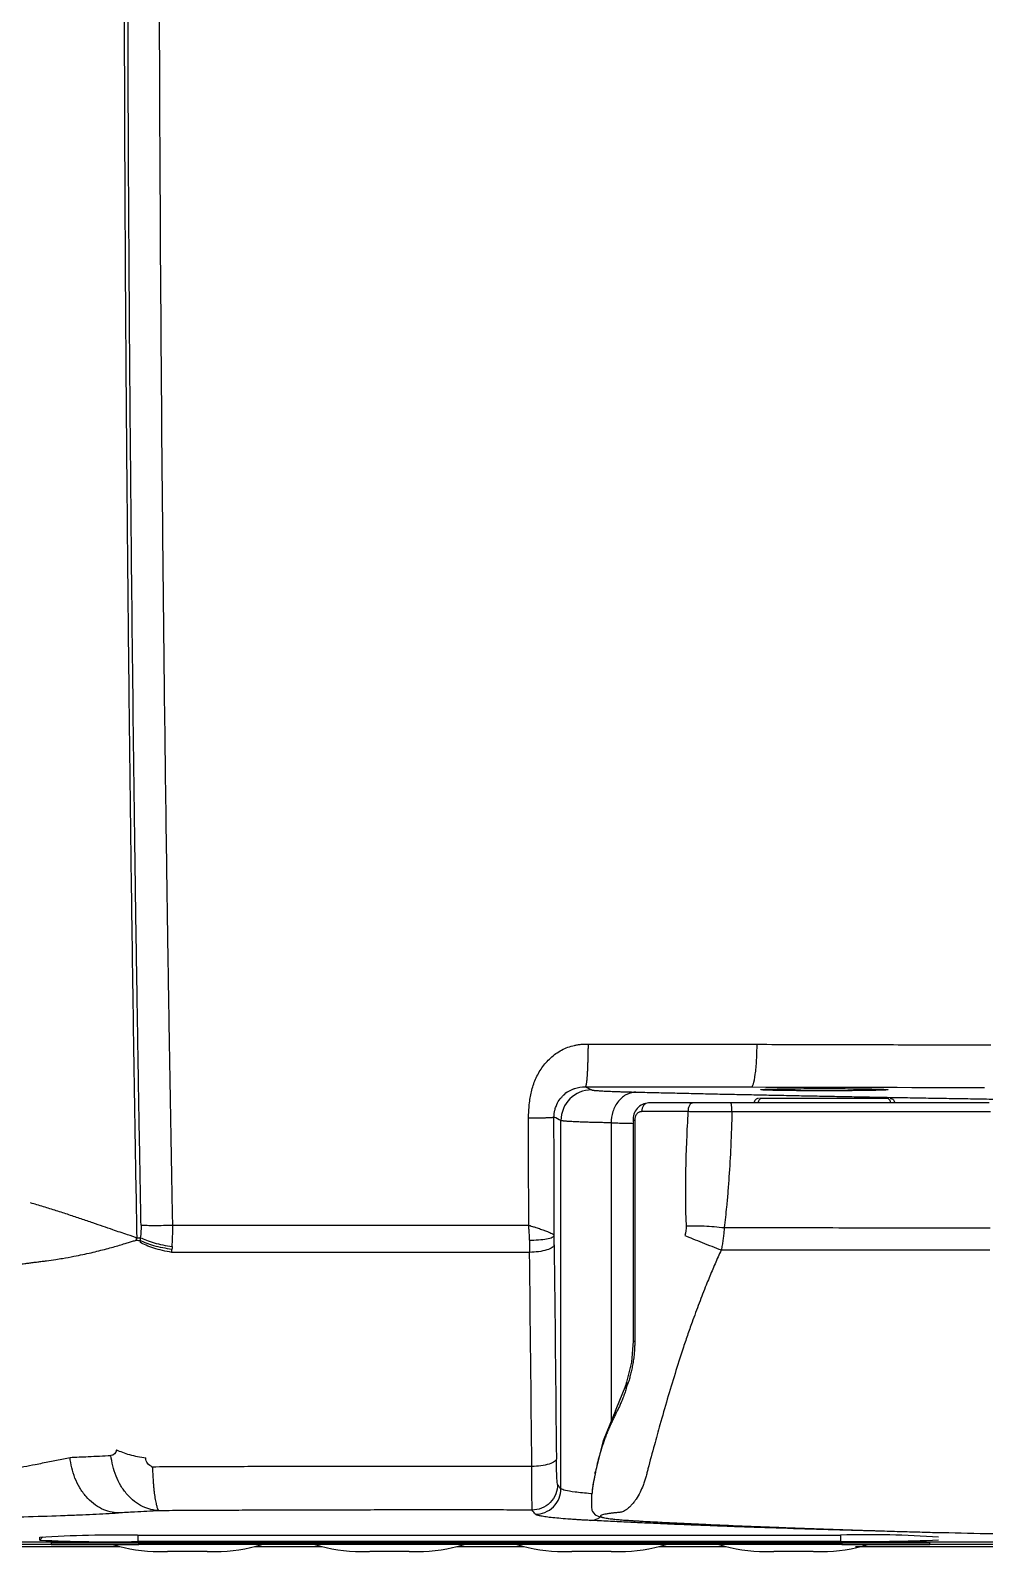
# Model space of a CAD drawing. Extents: x -4361 to 1554, y -156 to 2372.
# Drawn here: x -856.5 to -747.9, y 1390.8 to 1563.9 of the extents above; entities that cross this region are included whole.
import ezdxf

# ---------------------------------------------------------------- set-up
doc = ezdxf.new("R2010")
doc.units = 0
doc.header["$LTSCALE"] = 20
doc.header["$MEASUREMENT"] = 0
doc.layers.get('0').update_dxf_attribs({"linetype": 'CONTINUOUS'})

msp = doc.modelspace()

# ---------------------------------------------------------------- linework, layer by layer
for p, q in [((-793.38, 1443.66), (-792.67, 1443.3)), ((-781.71, 1440.82), (-786.98, 1440.82)), ((-747.27, 1440.79), (-776.7, 1440.79)), ((-796.17, 1397.91), (-796.17, 1439.8)), ((-790.45, 1439.55), (-790.45, 1405.58)), ((-787.95, 1439.82), (-787.95, 1414.68)), ((-787.76, 1439.82), (-787.76, 1414.68)), ((-788.82, 1409.61), (-789.91, 1406.92)), ((-788.69, 1410.05), (-788.82, 1409.61)), ((-792.68, 1397.3), (-792.68, 1395.83)), ((-917.03, 1391.85), (-705.47, 1391.85)), ((-855.48, 1392.07), (-855.14, 1392.42)), ((-855.48, 1392.07), (-855.48, 1392.38)), ((-844.33, 1392.62), (-764.33, 1392.62)), ((-844.33, 1392.62), (-844.33, 1391.91)), ((-764.33, 1391.91), (-844.33, 1391.91)), ((-764.33, 1392.62), (-764.33, 1391.91)), ((-917.03, 1391.59), (-854.18, 1391.59)), ((-917.03, 1391.32), (-846.35, 1391.32)), ((-854.18, 1391.76), (-854.18, 1391.56)), ((-854.18, 1391.76), (-844.18, 1391.76)), ((-854.18, 1391.56), (-844.18, 1391.56)), ((-844.18, 1391.56), (-844.18, 1391.76)), ((-844.18, 1391.76), (-764.18, 1391.76)), ((-764.18, 1391.56), (-844.18, 1391.56)), ((-831.02, 1391.32), (-823.35, 1391.32)), ((-808.02, 1391.32), (-800.35, 1391.32)), ((-785.02, 1391.32), (-777.35, 1391.32)), ((-764.18, 1391.76), (-764.18, 1391.56)), ((-764.18, 1391.76), (-754.18, 1391.76)), ((-764.18, 1391.56), (-754.18, 1391.56)), ((-754.18, 1391.56), (-754.18, 1391.76)), ((-754.18, 1391.59), (-705.47, 1391.59))]:
    msp.add_line(p, q)
at = {"flags": 128}
for points in [[(-787.95, 1414.71), (-788.14, 1412.3), (-788.69, 1410.05)], [(-789.92, 1406.9), (-791.36, 1403.37), (-792.27, 1399.76)], [(-792.3, 1399.44), (-792.53, 1398.37), (-792.61, 1397.61)], [(-792.68, 1395.86), (-792.63, 1395.48), (-792.56, 1395.32), (-792.47, 1395.17), (-792.25, 1394.95), (-791.93, 1394.77), (-791.43, 1394.63), (-790.56, 1394.49), (-789.06, 1394.35), (-786.87, 1394.21)]]:
    msp.add_lwpolyline(points, dxfattribs=at)
for centre, radius, start, end in [((-792.66, 1439.8), 3.5, 90.0538, 179.9723), ((-786.06, 1439.93), 1.89, 93.235, 183.9006), ((-846.61, 1239.04), 153.59, 89.1503, 93.3115), ((-847.64, 1548.14), 156.27, 267.1243, 271.2138), ((-761.17, 1280.06), 112.61, 85.9306, 91.6075), ((-761.89, 1608.2), 216.3, 269.3539, 272.308), ((-841.88, 1408.76), 18, 252.8538, 270), ((-838.68, 1178.96), 211.81, 89.394, 90.606), ((-835.49, 1408.76), 18, 270, 287.1462), ((-818.88, 1408.76), 18, 252.8538, 270), ((-815.68, 1178.96), 211.81, 89.394, 90.606), ((-812.49, 1408.76), 18, 270, 287.1462), ((-795.88, 1408.76), 18, 252.8538, 270), ((-792.68, 1178.96), 211.81, 89.394, 90.606), ((-789.49, 1408.76), 18, 270, 287.1462), ((-772.88, 1408.76), 18, 252.8538, 270), ((-769.68, 1178.96), 211.81, 89.394, 90.606), ((-766.49, 1408.76), 18, 270, 287.1462)]:
    msp.add_arc(centre, radius, start, end)
for points, knots in [([(-844.44, 1756.2), (-844.47, 1754.13), (-844.55, 1749.98), (-844.65, 1743.76), (-844.75, 1737.54), (-844.85, 1731.32), (-844.94, 1725.1), (-845.03, 1718.88), (-845.11, 1712.66), (-845.19, 1706.43), (-845.27, 1700.21), (-845.34, 1693.99), (-845.4, 1687.77), (-845.47, 1681.55), (-845.53, 1675.33), (-845.58, 1669.1), (-845.63, 1662.88), (-845.68, 1656.66), (-845.72, 1650.44), (-845.76, 1644.21), (-845.79, 1637.99), (-845.82, 1631.77), (-845.84, 1625.54), (-845.86, 1619.32), (-845.88, 1613.1), (-845.89, 1606.87), (-845.9, 1600.65), (-845.91, 1594.43), (-845.91, 1588.21), (-845.9, 1581.98), (-845.89, 1575.76), (-845.88, 1569.54), (-845.86, 1563.31), (-845.84, 1557.09), (-845.82, 1550.87), (-845.79, 1544.65), (-845.76, 1538.42), (-845.72, 1532.2), (-845.68, 1525.98), (-845.63, 1519.76), (-845.58, 1513.53), (-845.52, 1507.31), (-845.47, 1501.09), (-845.4, 1494.87), (-845.34, 1488.65), (-845.27, 1482.42), (-845.19, 1476.2), (-845.11, 1469.98), (-845.03, 1463.76), (-844.94, 1457.54), (-844.85, 1451.32), (-844.75, 1445.1), (-844.65, 1438.88), (-844.55, 1432.66), (-844.47, 1428.51), (-844.44, 1426.44)], [0, 0, 0, 0, 0.01887, 0.03774, 0.05661, 0.07548, 0.094349, 0.113219, 0.132088, 0.150957, 0.169825, 0.188694, 0.207562, 0.22643, 0.245299, 0.264167, 0.283034, 0.301902, 0.32077, 0.339637, 0.358505, 0.377372, 0.39624, 0.415107, 0.433974, 0.452841, 0.471708, 0.490575, 0.509442, 0.528309, 0.547176, 0.566043, 0.58491, 0.603777, 0.622644, 0.641511, 0.660378, 0.679245, 0.698112, 0.71698, 0.735847, 0.754714, 0.773582, 0.792449, 0.811317, 0.830185, 0.849052, 0.86792, 0.886788, 0.905657, 0.924525, 0.943394, 0.962262, 0.981131, 1, 1, 1, 1]), ([(-843.95, 1427.9), (-843.99, 1430.25), (-844.07, 1434.93), (-844.2, 1441.93), (-844.31, 1448.9), (-844.42, 1455.84), (-844.53, 1462.74), (-844.7, 1474.97), (-844.92, 1492.61), (-845.2, 1520.69), (-845.42, 1553.69), (-845.49, 1587.42), (-845.44, 1617.02), (-845.33, 1642.16), (-845.15, 1666.83), (-844.95, 1687.12), (-844.75, 1703.54), (-844.58, 1716.25), (-844.39, 1729.02), (-844.18, 1741.86), (-844.02, 1750.44), (-843.95, 1754.74)], [0, 0, 0, 0, 0.021541, 0.042978, 0.064311, 0.085539, 0.106664, 0.127685, 0.197808, 0.268559, 0.385468, 0.500638, 0.578129, 0.65708, 0.731364, 0.804564, 0.84325, 0.882137, 0.921224, 0.960512, 1, 1, 1, 1]), ([(-840.34, 1427.9), (-840.38, 1430.22), (-840.47, 1434.85), (-840.59, 1441.8), (-840.71, 1448.76), (-840.82, 1455.71), (-840.93, 1462.67), (-841.08, 1473.27), (-841.31, 1490.93), (-841.55, 1514.19), (-841.74, 1540.28), (-841.85, 1565.57), (-841.89, 1591.53), (-841.85, 1620.97), (-841.68, 1654.08), (-841.44, 1679.87), (-841.26, 1695.23), (-841.19, 1700.78), (-841.09, 1708.12), (-840.97, 1717.24), (-840.8, 1728.15), (-840.59, 1740.85), (-840.43, 1749.91), (-840.34, 1754.74)], [0, 0, 0, 0, 0.021281, 0.042562, 0.063843, 0.085123, 0.106404, 0.127685, 0.182461, 0.268559, 0.341186, 0.421824, 0.500646, 0.579427, 0.691995, 0.804564, 0.816068, 0.833044, 0.855492, 0.883411, 0.916803, 0.955666, 1, 1, 1, 1]), ([(-799.85, 1440.11), (-799.85, 1440.17), (-799.84, 1440.29), (-799.84, 1440.55), (-799.81, 1440.99), (-799.77, 1441.62), (-799.67, 1442.37), (-799.48, 1443.34), (-799.09, 1444.53), (-798.36, 1445.84), (-797.36, 1446.99), (-796.32, 1447.74), (-795.38, 1448.16), (-794.77, 1448.35), (-794.26, 1448.44), (-793.87, 1448.49), (-793.47, 1448.51), (-793.21, 1448.52), (-793.08, 1448.52)], [0, 0, 0, 0, 0.01482, 0.031116, 0.062235, 0.124343, 0.188094, 0.247808, 0.370591, 0.493636, 0.617718, 0.743408, 0.807069, 0.871157, 0.90198, 0.93556, 0.967393, 1, 1, 1, 1]), ([(-793.08, 1448.52), (-793.08, 1448.44), (-793.08, 1448.29), (-793.08, 1448.06), (-793.09, 1447.83), (-793.09, 1447.59), (-793.09, 1447.36), (-793.1, 1447.13), (-793.1, 1446.89), (-793.11, 1446.66), (-793.12, 1446.44), (-793.12, 1446.21), (-793.13, 1445.99), (-793.14, 1445.78), (-793.15, 1445.57), (-793.16, 1445.37), (-793.17, 1445.18), (-793.18, 1445), (-793.19, 1444.83), (-793.21, 1444.67), (-793.22, 1444.52), (-793.23, 1444.38), (-793.25, 1444.26), (-793.26, 1444.14), (-793.27, 1444.04), (-793.29, 1443.95), (-793.3, 1443.88), (-793.32, 1443.81), (-793.33, 1443.76), (-793.34, 1443.72), (-793.36, 1443.69), (-793.37, 1443.67), (-793.38, 1443.66), (-793.38, 1443.66)], [0, 0, 0, 0, 0.0297529, 0.0600009, 0.0907238, 0.1218982, 0.1534985, 0.1854959, 0.2178593, 0.2505551, 0.2835473, 0.3167977, 0.3502663, 0.3839114, 0.4176898, 0.4515574, 0.4854694, 0.5193806, 0.5532458, 0.5870201, 0.6206596, 0.654121, 0.6873628, 0.7203449, 0.7530294, 0.7853802, 0.8173638, 0.8489491, 0.8801077, 0.9108138, 0.9410443, 0.9707789, 1, 1, 1, 1]), ([(-793.08, 1448.52), (-792.97, 1448.52), (-792.74, 1448.52), (-792.44, 1448.52), (-792.19, 1448.51), (-791.94, 1448.52), (-791.49, 1448.52), (-790.83, 1448.51), (-789.71, 1448.51), (-788.09, 1448.51), (-785.73, 1448.51), (-782.92, 1448.5), (-779.89, 1448.5), (-776.86, 1448.49), (-774.85, 1448.49), (-773.84, 1448.49)], [0, 0, 0, 0, 0.017675, 0.035361, 0.046065, 0.05779, 0.073766, 0.116659, 0.159551, 0.247518, 0.369643, 0.527518, 0.685202, 0.842696, 1, 1, 1, 1]), ([(-774.49, 1443.63), (-774.41, 1443.64), (-774.33, 1443.75), (-774.18, 1444.23), (-774.1, 1444.6), (-773.98, 1445.54), (-773.93, 1446.11), (-773.86, 1447.3), (-773.85, 1447.91), (-773.84, 1448.49)], [0, 0, 0, 0, 0.25, 0.25, 0.5, 0.5, 0.75, 0.75, 1, 1, 1, 1]), ([(-773.84, 1448.49), (-772.36, 1448.48), (-769.41, 1448.48), (-764.97, 1448.47), (-760.54, 1448.45), (-756.1, 1448.44), (-751.67, 1448.43), (-748.72, 1448.43), (-747.24, 1448.42)], [0, 0, 0, 0, 0.166624, 0.333264, 0.499922, 0.666598, 0.83329, 1, 1, 1, 1]), ([(-796.72, 1441.39), (-796.7, 1441.48), (-796.59, 1441.81), (-796.33, 1442.18), (-796.07, 1442.49), (-795.92, 1442.64), (-795.84, 1442.72), (-795.79, 1442.76), (-795.77, 1442.78), (-795.76, 1442.79), (-795.75, 1442.79), (-795.75, 1442.8), (-795.74, 1442.8), (-795.74, 1442.8), (-795.74, 1442.8), (-795.74, 1442.8), (-795.74, 1442.8), (-795.74, 1442.8), (-795.74, 1442.8), (-795.74, 1442.8), (-795.73, 1442.8), (-795.58, 1443.05), (-795.28, 1443.13), (-794.99, 1443.29), (-794.9, 1443.33)], [0, 0, 0, 0, 0.093285, 0.351874, 0.476362, 0.548355, 0.586795, 0.606626, 0.616693, 0.621765, 0.624312, 0.625588, 0.626226, 0.626546, 0.626704, 0.626783, 0.626824, 0.626843, 0.626853, 0.62686, 0.626863, 0.641443, 0.88726, 1, 1, 1, 1]), ([(-794.9, 1443.33), (-794.89, 1443.34), (-794.84, 1443.36), (-794.76, 1443.39), (-794.68, 1443.43), (-794.64, 1443.44), (-794.62, 1443.45), (-794.24, 1443.58), (-793.81, 1443.62), (-793.38, 1443.66)], [0, 0, 0, 0, 0.010139, 0.126214, 0.174239, 0.195757, 0.205895, 0.215619, 1, 1, 1, 1]), ([(-793.38, 1443.66), (-793.28, 1443.66), (-793.05, 1443.66), (-792.59, 1443.66), (-791.69, 1443.66), (-790.24, 1443.66), (-788.37, 1443.65), (-786.05, 1443.65), (-783.41, 1443.65), (-780.43, 1443.64), (-777.46, 1443.64), (-775.48, 1443.63), (-774.49, 1443.63)], [0, 0, 0, 0, 0.0173, 0.035361, 0.073766, 0.159552, 0.264599, 0.369645, 0.527234, 0.684822, 0.842411, 1, 1, 1, 1]), ([(-792.67, 1443.3), (-792.66, 1443.3), (-792.65, 1443.29), (-792.62, 1443.29), (-792.58, 1443.28), (-792.53, 1443.27), (-792.47, 1443.26), (-792.4, 1443.25), (-792.33, 1443.24), (-792.16, 1443.23), (-791.83, 1443.2), (-791.26, 1443.17), (-790.55, 1443.14), (-789.85, 1443.11), (-789.22, 1443.09), (-788.72, 1443.08), (-788.19, 1443.06), (-787.81, 1443.05), (-787.62, 1443.05)], [0, 0, 0, 0, 0.031327, 0.062621, 0.093892, 0.125152, 0.156409, 0.187677, 0.218965, 0.250284, 0.375242, 0.500232, 0.625154, 0.750108, 0.812607, 0.875031, 0.937467, 1, 1, 1, 1]), ([(-787.62, 1443.05), (-787.95, 1443.04), (-788.31, 1442.96), (-789.01, 1442.62), (-789.34, 1442.35), (-789.89, 1441.67), (-790.11, 1441.26), (-790.39, 1440.4), (-790.45, 1439.96), (-790.45, 1439.55)], [0, 0, 0, 0, 0.25, 0.25, 0.5, 0.5, 0.75, 0.75, 1, 1, 1, 1]), ([(-787.62, 1443.05), (-787.28, 1443.04), (-786.6, 1443.02), (-785.56, 1443), (-784.51, 1442.97), (-783.46, 1442.95), (-782.4, 1442.93), (-781.33, 1442.9), (-780.26, 1442.88), (-779.17, 1442.85), (-778.08, 1442.83), (-776.98, 1442.81), (-775.87, 1442.78), (-774.76, 1442.76), (-773.63, 1442.74), (-772.5, 1442.71), (-771.36, 1442.69), (-770.22, 1442.67), (-769.06, 1442.64), (-767.9, 1442.62), (-766.37, 1442.59), (-764.48, 1442.56), (-762.21, 1442.51), (-759.91, 1442.47), (-757.59, 1442.43), (-755.24, 1442.39), (-752.87, 1442.35), (-750.47, 1442.31), (-748.04, 1442.27), (-745.59, 1442.23), (-743.93, 1442.21), (-743.1, 1442.2)], [0, 0, 0, 0, 0.026341, 0.052673, 0.078999, 0.105319, 0.131634, 0.157944, 0.184252, 0.210557, 0.23686, 0.263163, 0.289467, 0.315771, 0.342078, 0.368388, 0.394702, 0.421021, 0.447346, 0.473677, 0.500016, 0.550049, 0.600058, 0.650049, 0.700028, 0.750001, 0.799975, 0.849956, 0.899949, 0.949962, 1, 1, 1, 1]), ([(-773.68, 1442.32), (-773.81, 1442.32), (-773.94, 1442.27), (-774.13, 1442.08), (-774.18, 1441.95), (-774.18, 1441.82)], [0, 0, 0, 0, 0.5, 0.5, 1, 1, 1, 1]), ([(-773.3, 1442.32), (-773.41, 1442.32), (-773.52, 1442.27), (-773.68, 1442.08), (-773.73, 1441.95), (-773.73, 1441.82)], [0, 0, 0, 0, 0.5, 0.5, 1, 1, 1, 1]), ([(-773.43, 1443.32), (-773.43, 1443.32), (-773.43, 1443.32), (-773.42, 1443.33), (-773.39, 1443.33), (-773.36, 1443.34), (-773.29, 1443.35), (-773.16, 1443.35), (-772.93, 1443.37), (-772.63, 1443.38), (-772.13, 1443.39), (-771.35, 1443.41), (-770.37, 1443.42), (-769.52, 1443.43), (-768.67, 1443.44), (-767.55, 1443.44), (-766.18, 1443.45), (-764.81, 1443.44), (-763.7, 1443.44), (-762.85, 1443.43), (-762, 1443.42), (-761.02, 1443.41), (-760.23, 1443.39), (-759.74, 1443.38), (-759.44, 1443.37), (-759.21, 1443.35), (-759.06, 1443.34), (-758.98, 1443.34), (-758.94, 1443.33), (-758.94, 1443.32), (-758.93, 1443.32)], [0, 0, 0, 0, 0.011631, 0.023267, 0.034925, 0.04662, 0.058367, 0.089326, 0.120094, 0.152146, 0.184461, 0.250093, 0.315858, 0.348114, 0.380046, 0.439584, 0.500003, 0.5604, 0.61996, 0.651868, 0.684148, 0.749913, 0.815545, 0.847837, 0.879912, 0.910656, 0.941638, 0.961175, 0.980605, 1, 1, 1, 1]), ([(-758.93, 1443.32), (-758.93, 1443.32), (-758.94, 1443.32), (-758.95, 1443.31), (-758.98, 1443.31), (-759.01, 1443.3), (-759.08, 1443.29), (-759.21, 1443.28), (-759.44, 1443.27), (-759.74, 1443.26), (-760.23, 1443.25), (-761.02, 1443.23), (-762, 1443.22), (-762.85, 1443.21), (-763.7, 1443.2), (-764.81, 1443.19), (-766.18, 1443.19), (-767.55, 1443.19), (-768.67, 1443.2), (-769.52, 1443.21), (-770.37, 1443.22), (-771.35, 1443.23), (-772.13, 1443.25), (-772.63, 1443.26), (-772.93, 1443.27), (-773.16, 1443.28), (-773.3, 1443.3), (-773.38, 1443.3), (-773.43, 1443.31), (-773.43, 1443.32), (-773.43, 1443.32)], [0, 0, 0, 0, 0.0116305, 0.0232669, 0.0349247, 0.0466197, 0.0583674, 0.0893264, 0.120094, 0.1521456, 0.1844612, 0.2500929, 0.3158579, 0.348114, 0.3800456, 0.4395836, 0.5000028, 0.5604, 0.61996, 0.6518684, 0.6841477, 0.7499127, 0.8155445, 0.8478369, 0.8799117, 0.9106562, 0.9416383, 0.9611753, 0.980605, 1, 1, 1, 1]), ([(-759.07, 1442.32), (-759.44, 1442.32), (-759.89, 1442.32), (-760.92, 1442.32), (-761.5, 1442.32), (-762.73, 1442.32), (-763.4, 1442.32), (-764.77, 1442.32), (-765.48, 1442.32), (-766.89, 1442.32), (-767.6, 1442.32), (-768.97, 1442.32), (-769.63, 1442.32), (-770.87, 1442.32), (-771.45, 1442.32), (-772.47, 1442.32), (-772.93, 1442.32), (-773.3, 1442.32)], [0, 0, 0, 0, 0.125, 0.125, 0.25, 0.25, 0.375, 0.375, 0.5, 0.5, 0.625, 0.625, 0.75, 0.75, 0.875, 0.875, 1, 1, 1, 1]), ([(-758.64, 1441.82), (-758.64, 1441.95), (-758.69, 1442.08), (-758.84, 1442.27), (-758.95, 1442.32), (-759.07, 1442.32)], [0, 0, 0, 0, 0.5, 0.5, 1, 1, 1, 1]), ([(-758.68, 1442.32), (-758.55, 1442.32), (-758.42, 1442.27), (-758.24, 1442.08), (-758.18, 1441.95), (-758.18, 1441.82)], [0, 0, 0, 0, 0.5, 0.5, 1, 1, 1, 1]), ([(-796.96, 1440.2), (-796.94, 1440.47), (-796.92, 1440.89), (-796.78, 1441.25), (-796.72, 1441.39)], [0, 0, 0, 0, 0.633927, 1, 1, 1, 1]), ([(-786.98, 1440.82), (-787.01, 1440.82), (-787.06, 1440.82), (-787.13, 1440.8), (-787.2, 1440.78), (-787.3, 1440.74), (-787.41, 1440.68), (-787.53, 1440.56), (-787.63, 1440.41), (-787.69, 1440.25), (-787.74, 1440.1), (-787.76, 1439.96), (-787.76, 1439.87), (-787.76, 1439.82)], [0, 0, 0, 0, 0.0674929, 0.1338741, 0.1994841, 0.2646757, 0.3950362, 0.5190721, 0.6435392, 0.7640109, 0.8441878, 0.9220312, 1, 1, 1, 1]), ([(-786.2, 1441.82), (-786.41, 1441.82), (-786.61, 1441.71), (-786.9, 1441.34), (-786.98, 1441.08), (-786.98, 1440.82)], [0, 0, 0, 0, 0.5, 0.5, 1, 1, 1, 1]), ([(-781.71, 1440.82), (-781.83, 1438.65), (-781.93, 1436.48), (-782.02, 1432.14), (-782.01, 1429.97), (-781.92, 1427.82)], [0, 0, 0, 0, 0.5, 0.5, 1, 1, 1, 1]), ([(-781.13, 1441.82), (-781.2, 1441.82), (-781.27, 1441.8), (-781.41, 1441.7), (-781.48, 1441.63), (-781.6, 1441.43), (-781.64, 1441.31), (-781.7, 1441.07), (-781.71, 1440.94), (-781.71, 1440.82)], [0, 0, 0, 0, 0.25, 0.25, 0.5, 0.5, 0.75, 0.75, 1, 1, 1, 1]), ([(-776.7, 1440.79), (-776.79, 1440.79), (-776.97, 1440.79), (-777.25, 1440.79), (-777.54, 1440.79), (-777.83, 1440.79), (-778.13, 1440.8), (-778.43, 1440.8), (-778.73, 1440.8), (-779.04, 1440.8), (-779.35, 1440.8), (-779.69, 1440.8), (-780.05, 1440.81), (-780.44, 1440.81), (-780.86, 1440.81), (-781.29, 1440.82), (-781.57, 1440.82), (-781.71, 1440.82)], [0, 0, 0, 0, 0.051947, 0.104964, 0.159024, 0.214096, 0.270146, 0.327134, 0.385014, 0.443736, 0.503247, 0.568038, 0.640334, 0.71997, 0.806702, 0.900192, 1, 1, 1, 1]), ([(-776.83, 1441.82), (-777.58, 1441.82), (-778.35, 1441.82), (-779.82, 1441.82), (-780.51, 1441.82), (-781.13, 1441.82)], [0, 0, 0, 0, 0.5, 0.5, 1, 1, 1, 1]), ([(-776.7, 1440.79), (-776.72, 1440.11), (-776.76, 1438.8), (-776.86, 1436.33), (-776.99, 1433.96), (-777.16, 1431.68), (-777.3, 1430.15), (-777.44, 1428.81), (-777.54, 1428.02), (-777.59, 1427.62)], [0, 0, 0, 0, 0.153789, 0.298245, 0.561143, 0.693015, 0.818474, 0.909304, 1, 1, 1, 1]), ([(-776.7, 1440.79), (-776.7, 1440.91), (-776.7, 1441.04), (-776.71, 1441.29), (-776.72, 1441.41), (-776.75, 1441.62), (-776.76, 1441.7), (-776.79, 1441.8), (-776.81, 1441.82), (-776.83, 1441.82)], [0, 0, 0, 0, 0.25, 0.25, 0.5, 0.5, 0.75, 0.75, 1, 1, 1, 1]), ([(-747.41, 1441.82), (-752.54, 1441.82), (-756.98, 1441.82), (-767.25, 1441.82), (-771.68, 1441.82), (-776.83, 1441.82)], [0, 0, 0, 0, 0.5, 0.5, 1, 1, 1, 1]), ([(-799.85, 1440.11), (-799.79, 1440.11), (-799.67, 1440.11), (-799.5, 1440.11), (-799.33, 1440.11), (-799.16, 1440.11), (-799, 1440.11), (-798.83, 1440.12), (-798.68, 1440.12), (-798.52, 1440.12), (-798.38, 1440.12), (-798.23, 1440.13), (-798.1, 1440.13), (-797.97, 1440.13), (-797.86, 1440.14), (-797.75, 1440.14), (-797.64, 1440.14), (-797.55, 1440.15), (-797.46, 1440.15), (-797.39, 1440.15), (-797.32, 1440.16), (-797.25, 1440.16), (-797.2, 1440.17), (-797.15, 1440.17), (-797.11, 1440.17), (-797.07, 1440.18), (-797.04, 1440.18), (-797.02, 1440.18), (-797, 1440.19), (-796.98, 1440.19), (-796.97, 1440.19), (-796.96, 1440.2), (-796.96, 1440.2), (-796.96, 1440.2)], [0, 0, 0, 0, 0.038203, 0.076636, 0.115223, 0.153884, 0.19254, 0.231111, 0.269516, 0.307677, 0.345517, 0.382964, 0.419947, 0.456402, 0.492268, 0.52749, 0.562018, 0.595808, 0.628822, 0.661028, 0.692397, 0.722909, 0.752546, 0.781297, 0.809153, 0.836111, 0.86217, 0.887334, 0.911608, 0.935, 0.957522, 0.979184, 1, 1, 1, 1]), ([(-799.83, 1427.9), (-799.83, 1429.93), (-799.84, 1434), (-799.84, 1438.07), (-799.85, 1440.11)], [0, 0, 0, 0, 0.4999822, 1, 1, 1, 1]), ([(-796.94, 1426.7), (-796.95, 1428.95), (-796.95, 1431.2), (-796.95, 1434.57), (-796.95, 1435.7), (-796.95, 1437.39), (-796.95, 1437.95), (-796.96, 1438.79), (-796.96, 1439.07), (-796.96, 1439.64), (-796.96, 1439.92), (-796.96, 1440.2)], [0, 0, 0, 0, 0.5, 0.5, 0.75, 0.75, 0.875, 0.875, 0.9375, 0.9375, 1, 1, 1, 1]), ([(-790.45, 1439.55), (-790.56, 1439.55), (-790.79, 1439.55), (-791.12, 1439.56), (-791.45, 1439.57), (-791.78, 1439.58), (-792.11, 1439.59), (-792.43, 1439.6), (-792.76, 1439.6), (-793.07, 1439.61), (-793.38, 1439.62), (-793.69, 1439.63), (-793.98, 1439.64), (-794.26, 1439.66), (-794.53, 1439.67), (-794.79, 1439.68), (-795.03, 1439.69), (-795.25, 1439.7), (-795.45, 1439.72), (-795.64, 1439.73), (-795.8, 1439.74), (-795.93, 1439.76), (-796.04, 1439.77), (-796.12, 1439.79), (-796.15, 1439.8), (-796.17, 1439.8)], [0, 0, 0, 0, 0.031766, 0.064597, 0.098491, 0.13345, 0.169474, 0.206564, 0.244718, 0.283937, 0.324221, 0.365569, 0.407983, 0.451461, 0.496004, 0.541612, 0.588285, 0.636022, 0.684825, 0.734692, 0.785624, 0.837621, 0.890682, 0.944809, 1, 1, 1, 1]), ([(-787.76, 1439.82), (-787.81, 1439.82), (-787.9, 1439.82), (-787.95, 1439.82), (-787.94, 1439.82), (-787.94, 1439.82)], [0, 0, 0, 0, 0.449368, 0.898739, 1, 1, 1, 1]), ([(-844.44, 1426.44), (-844.46, 1426.45), (-844.51, 1426.46), (-844.62, 1426.5), (-844.85, 1426.59), (-845.14, 1426.69), (-845.65, 1426.87), (-846.3, 1427.08), (-847.56, 1427.52), (-848.84, 1427.96), (-850.08, 1428.39), (-850.76, 1428.61), (-851.45, 1428.84), (-852.15, 1429.08), (-852.86, 1429.31), (-853.59, 1429.54), (-854.32, 1429.77), (-855.05, 1430), (-855.79, 1430.23), (-856.29, 1430.37), (-856.54, 1430.44)], [0, 0, 0, 0, 0.008236, 0.018963, 0.040026, 0.088123, 0.118288, 0.203213, 0.28253, 0.47451, 0.527232, 0.57992, 0.632574, 0.685191, 0.737758, 0.790273, 0.842766, 0.895239, 0.947665, 1, 1, 1, 1]), ([(-844.44, 1426.44), (-844.4, 1426.44), (-844.33, 1426.45), (-844.23, 1426.46), (-844.13, 1426.47), (-844.06, 1426.48), (-844.03, 1426.48)], [0, 0, 0, 0, 0.250878, 0.501893, 0.751397, 1, 1, 1, 1]), ([(-844.03, 1426.48), (-843.83, 1426.38), (-843.6, 1426.28), (-843.07, 1426.09), (-842.78, 1425.99), (-842.15, 1425.81), (-841.81, 1425.73), (-841.11, 1425.59), (-840.76, 1425.52), (-840.41, 1425.47)], [0, 0, 0, 0, 0.25, 0.25, 0.5, 0.5, 0.75, 0.75, 1, 1, 1, 1]), ([(-843.95, 1427.9), (-843.75, 1427.89), (-843.52, 1427.89), (-842.99, 1427.88), (-842.7, 1427.88), (-842.07, 1427.88), (-841.73, 1427.88), (-841.04, 1427.89), (-840.69, 1427.89), (-840.34, 1427.9)], [0, 0, 0, 0, 0.25, 0.25, 0.5, 0.5, 0.75, 0.75, 1, 1, 1, 1]), ([(-840.41, 1425.47), (-840.4, 1425.57), (-840.39, 1425.77), (-840.37, 1426.07), (-840.36, 1426.38), (-840.35, 1426.68), (-840.34, 1426.98), (-840.34, 1427.29), (-840.33, 1427.59), (-840.34, 1427.8), (-840.34, 1427.9)], [0, 0, 0, 0, 0.126092, 0.251908, 0.377429, 0.502632, 0.627504, 0.752031, 0.8762, 1, 1, 1, 1]), ([(-840.34, 1427.9), (-839.91, 1427.9), (-838.92, 1427.9), (-837.27, 1427.9), (-835.25, 1427.9), (-832.86, 1427.9), (-829.41, 1427.9), (-825.12, 1427.9), (-820.12, 1427.9), (-815.18, 1427.9), (-810.32, 1427.9), (-805.93, 1427.9), (-802.48, 1427.9), (-800.58, 1427.9), (-799.83, 1427.9)], [0, 0, 0, 0, 0.032112, 0.073168, 0.123168, 0.182112, 0.250001, 0.379243, 0.5, 0.620035, 0.744758, 0.859632, 0.944713, 1, 1, 1, 1]), ([(-799.83, 1427.9), (-799.78, 1427.88), (-799.63, 1427.83), (-799.36, 1427.74), (-799.04, 1427.65), (-798.65, 1427.52), (-798.23, 1427.38), (-797.79, 1427.22), (-797.44, 1427.08), (-797.21, 1426.96), (-797.08, 1426.88), (-797.01, 1426.81), (-796.96, 1426.75), (-796.95, 1426.72), (-796.94, 1426.7)], [0, 0, 0, 0, 0.033968, 0.10171, 0.18721, 0.253537, 0.3795, 0.504983, 0.6354, 0.753919, 0.818009, 0.880515, 0.941234, 1, 1, 1, 1]), ([(-799.73, 1426.19), (-799.74, 1426.27), (-799.74, 1426.43), (-799.75, 1426.69), (-799.76, 1427.01), (-799.79, 1427.41), (-799.82, 1427.72), (-799.83, 1427.9)], [0, 0, 0, 0, 0.13603, 0.289535, 0.460517, 0.686773, 1, 1, 1, 1]), ([(-799.73, 1426.19), (-799.41, 1426.2), (-799.05, 1426.21), (-798.38, 1426.26), (-798.06, 1426.3), (-797.52, 1426.4), (-797.31, 1426.46), (-797.02, 1426.58), (-796.95, 1426.64), (-796.94, 1426.7)], [0, 0, 0, 0, 0.25, 0.25, 0.5, 0.5, 0.75, 0.75, 1, 1, 1, 1]), ([(-782.08, 1426.73), (-781.79, 1426.61), (-781.47, 1426.49), (-780.8, 1426.22), (-780.45, 1426.08), (-779.72, 1425.79), (-779.36, 1425.64), (-778.63, 1425.35), (-778.27, 1425.21), (-777.92, 1425.08)], [0, 0, 0, 0, 0.25, 0.25, 0.5, 0.5, 0.75, 0.75, 1, 1, 1, 1]), ([(-781.92, 1427.82), (-781.62, 1427.83), (-781.29, 1427.84), (-780.6, 1427.84), (-780.23, 1427.83), (-779.48, 1427.79), (-779.1, 1427.77), (-778.33, 1427.7), (-777.95, 1427.66), (-777.59, 1427.62)], [0, 0, 0, 0, 0.25, 0.25, 0.5, 0.5, 0.75, 0.75, 1, 1, 1, 1]), ([(-777.59, 1427.62), (-777.59, 1427.52), (-777.6, 1427.33), (-777.63, 1427.05), (-777.65, 1426.76), (-777.69, 1426.48), (-777.72, 1426.19), (-777.77, 1425.91), (-777.81, 1425.63), (-777.87, 1425.35), (-777.9, 1425.17), (-777.92, 1425.08)], [0, 0, 0, 0, 0.109888, 0.22014, 0.330732, 0.441639, 0.552836, 0.664296, 0.775994, 0.887904, 1, 1, 1, 1]), ([(-777.59, 1427.62), (-776.22, 1427.62), (-771.17, 1427.62), (-763.61, 1427.62), (-754.89, 1427.61), (-749.85, 1427.61), (-747.33, 1427.61)], [0, 0, 0, 0, 0.135521, 0.499997, 0.749998, 1, 1, 1, 1]), ([(-857.54, 1423.5), (-857.42, 1423.51), (-857.14, 1423.54), (-856.7, 1423.6), (-856.22, 1423.66), (-855.72, 1423.72), (-855.2, 1423.79), (-854.51, 1423.88), (-853.74, 1423.99), (-852.69, 1424.16), (-851.32, 1424.4), (-849.63, 1424.76), (-848.18, 1425.13), (-847.12, 1425.41), (-846.42, 1425.61), (-845.8, 1425.8), (-845.34, 1425.95), (-845.03, 1426.05), (-844.81, 1426.11), (-844.62, 1426.15), (-844.51, 1426.19), (-844.47, 1426.2)], [0, 0, 0, 0, 0.024256, 0.051814, 0.082674, 0.116857, 0.148443, 0.182617, 0.251619, 0.302906, 0.394598, 0.538266, 0.67709, 0.742485, 0.806168, 0.866118, 0.916832, 0.940715, 0.962562, 0.986676, 1, 1, 1, 1]), ([(-844.47, 1426.2), (-844.47, 1426.24), (-844.46, 1426.3), (-844.44, 1426.38), (-844.44, 1426.42), (-844.44, 1426.44)], [0, 0, 0, 0, 0.495013, 0.747849, 1, 1, 1, 1]), ([(-840.45, 1424.81), (-840.8, 1424.87), (-841.15, 1424.94), (-841.85, 1425.1), (-842.18, 1425.19), (-842.82, 1425.39), (-843.11, 1425.5), (-843.64, 1425.72), (-843.87, 1425.84), (-844.06, 1425.95)], [0, 0, 0, 0, 0.25, 0.25, 0.5, 0.5, 0.75, 0.75, 1, 1, 1, 1]), ([(-840.43, 1425.14), (-840.78, 1425.19), (-841.13, 1425.25), (-841.82, 1425.39), (-842.16, 1425.47), (-842.79, 1425.65), (-843.09, 1425.75), (-843.61, 1425.95), (-843.85, 1426.05), (-844.04, 1426.15)], [0, 0, 0, 0, 0.25, 0.25, 0.5, 0.5, 0.75, 0.75, 1, 1, 1, 1]), ([(-799.73, 1424.81), (-800.28, 1424.81), (-801.53, 1424.81), (-803.61, 1424.81), (-806.11, 1424.81), (-809.03, 1424.81), (-812.36, 1424.81), (-816.1, 1424.81), (-820.85, 1424.81), (-826.08, 1424.81), (-831.27, 1424.81), (-835.34, 1424.81), (-838.27, 1424.81), (-839.85, 1424.81), (-840.45, 1424.81)], [0, 0, 0, 0, 0.04086, 0.09192, 0.15318, 0.224639, 0.306298, 0.398156, 0.500213, 0.6556, 0.783273, 0.883232, 0.955474, 1, 1, 1, 1]), ([(-796.93, 1425.65), (-796.94, 1425.56), (-797.01, 1425.45), (-797.3, 1425.25), (-797.51, 1425.16), (-798.05, 1425), (-798.37, 1424.93), (-799.05, 1424.84), (-799.4, 1424.82), (-799.73, 1424.81)], [0, 0, 0, 0, 0.25, 0.25, 0.5, 0.5, 0.75, 0.75, 1, 1, 1, 1]), ([(-777.92, 1425.08), (-778.04, 1424.81), (-778.28, 1424.29), (-778.63, 1423.5), (-778.97, 1422.7), (-779.3, 1421.9), (-779.8, 1420.68), (-780.45, 1419), (-781.16, 1417.08), (-781.77, 1415.34), (-782.43, 1413.39), (-783.5, 1410.02), (-784.57, 1406.37), (-785.57, 1402.76), (-786.02, 1401.09), (-786.26, 1400.19)], [0, 0, 0, 0, 0.0326561, 0.0654124, 0.0982718, 0.1312374, 0.1643122, 0.247881, 0.336098, 0.3974038, 0.4586866, 0.5704283, 0.8018078, 0.8931439, 1, 1, 1, 1]), ([(-777.92, 1425.08), (-772.82, 1425.08), (-767.73, 1425.08), (-757.54, 1425.08), (-752.45, 1425.08), (-747.36, 1425.08)], [0, 0, 0, 0, 0.5, 0.5, 1, 1, 1, 1]), ([(-787.76, 1414.68), (-787.76, 1414.59), (-787.77, 1414.4), (-787.77, 1414.12), (-787.79, 1413.84), (-787.8, 1413.56), (-787.84, 1413.15), (-787.9, 1412.62), (-788, 1411.99), (-788.13, 1411.37), (-788.26, 1410.81), (-788.41, 1410.27), (-788.52, 1409.93), (-788.57, 1409.76)], [0, 0, 0, 0, 0.054306, 0.108431, 0.162432, 0.216365, 0.270289, 0.398574, 0.529763, 0.652169, 0.774477, 0.88558, 1, 1, 1, 1]), ([(-787.76, 1414.68), (-787.81, 1414.68), (-787.9, 1414.68), (-787.95, 1414.68), (-787.94, 1414.68), (-787.94, 1414.68)], [0, 0, 0, 0, 0.446484, 0.89297, 1, 1, 1, 1]), ([(-788.72, 1409.32), (-788.75, 1409.23), (-788.81, 1409.04), (-788.9, 1408.77), (-789, 1408.5), (-789.11, 1408.23), (-789.21, 1407.97), (-789.35, 1407.65), (-789.51, 1407.27), (-789.71, 1406.86), (-789.84, 1406.6), (-789.91, 1406.47)], [0, 0, 0, 0, 0.08727, 0.174966, 0.263163, 0.351934, 0.441353, 0.531491, 0.686522, 0.84258, 1, 1, 1, 1]), ([(-788.72, 1409.32), (-788.75, 1409.37), (-788.82, 1409.46), (-788.84, 1409.56), (-788.82, 1409.6), (-788.82, 1409.61)], [0, 0, 0, 0, 0.469674, 0.919577, 1, 1, 1, 1]), ([(-788.68, 1410.06), (-788.68, 1410.05), (-788.7, 1410), (-788.68, 1409.9), (-788.61, 1409.81), (-788.57, 1409.76)], [0, 0, 0, 0, 0.119845, 0.547719, 1, 1, 1, 1]), ([(-789.91, 1406.47), (-789.98, 1406.32), (-790.13, 1406.02), (-790.35, 1405.57), (-790.56, 1405.11), (-790.77, 1404.64), (-790.96, 1404.15), (-791.15, 1403.65), (-791.37, 1403.05), (-791.61, 1402.31), (-791.86, 1401.45), (-792.09, 1400.53), (-792.21, 1399.9), (-792.27, 1399.57)], [0, 0, 0, 0, 0.065541, 0.132473, 0.200797, 0.270514, 0.341626, 0.414133, 0.488036, 0.606139, 0.730832, 0.862118, 1, 1, 1, 1]), ([(-789.91, 1406.47), (-789.93, 1406.53), (-789.97, 1406.65), (-789.96, 1406.81), (-789.91, 1406.89), (-789.89, 1406.93)], [0, 0, 0, 0, 0.3838066, 0.7520059, 1, 1, 1, 1]), ([(-846.75, 1402.35), (-846.35, 1402.15), (-845.84, 1401.96), (-844.68, 1401.63), (-844.03, 1401.5), (-843.4, 1401.41)], [0, 0, 0, 0, 0.5, 0.5, 1, 1, 1, 1]), ([(-887.5, 1396.74), (-887.27, 1396.75), (-886.81, 1396.79), (-886.13, 1396.84), (-885.44, 1396.89), (-884.75, 1396.94), (-884.07, 1396.99), (-883.39, 1397.05), (-882.71, 1397.1), (-882.04, 1397.16), (-881.38, 1397.22), (-880.28, 1397.31), (-878.69, 1397.46), (-876.51, 1397.68), (-874.24, 1397.92), (-871.83, 1398.2), (-869.33, 1398.52), (-866.61, 1398.9), (-863.88, 1399.3), (-861.6, 1399.66), (-859.84, 1399.96), (-858.52, 1400.2), (-857.24, 1400.44), (-856.12, 1400.65), (-855.16, 1400.84), (-854.35, 1401), (-853.55, 1401.16), (-852.78, 1401.32), (-852.28, 1401.42), (-852.03, 1401.48)], [0, 0, 0, 0, 0.016457, 0.032961, 0.049486, 0.066011, 0.082513, 0.098972, 0.115368, 0.131685, 0.147904, 0.164011, 0.212322, 0.265788, 0.327685, 0.385725, 0.453628, 0.526548, 0.609054, 0.686598, 0.729142, 0.771336, 0.811967, 0.855041, 0.883759, 0.912638, 0.941654, 0.970783, 1, 1, 1, 1]), ([(-852.03, 1401.48), (-851.34, 1401.51), (-849.79, 1401.57), (-848.23, 1401.65), (-847.37, 1401.69)], [0, 0, 0, 0, 0.443565, 1, 1, 1, 1]), ([(-846.53, 1395.15), (-847.14, 1395.17), (-847.8, 1395.32), (-848.75, 1395.79), (-849.06, 1395.99), (-849.66, 1396.45), (-849.94, 1396.72), (-850.47, 1397.33), (-850.71, 1397.66), (-851.13, 1398.37), (-851.31, 1398.74), (-851.77, 1399.9), (-851.96, 1400.71), (-852.03, 1401.48)], [0, 0, 0, 0, 0.25, 0.25, 0.375, 0.375, 0.5, 0.5, 0.625, 0.625, 0.75, 0.75, 1, 1, 1, 1]), ([(-845.53, 1397.27), (-845.79, 1397.57), (-846.03, 1397.9), (-846.46, 1398.6), (-846.64, 1398.97), (-847.1, 1400.12), (-847.29, 1400.92), (-847.37, 1401.69)], [0, 0, 0, 0, 0.25, 0.25, 0.5, 0.5, 1, 1, 1, 1]), ([(-796.68, 1401.28), (-796.69, 1401.19), (-796.75, 1401.09), (-797.03, 1400.89), (-797.24, 1400.79), (-797.78, 1400.63), (-798.1, 1400.57), (-798.78, 1400.48), (-799.13, 1400.45), (-799.47, 1400.44)], [0, 0, 0, 0, 0.25, 0.25, 0.5, 0.5, 0.75, 0.75, 1, 1, 1, 1]), ([(-796.54, 1398.38), (-796.56, 1398.4), (-796.57, 1398.48), (-796.6, 1398.77), (-796.61, 1398.98), (-796.64, 1399.49), (-796.65, 1399.8), (-796.66, 1400.5), (-796.67, 1400.88), (-796.68, 1401.28)], [0, 0, 0, 0, 0.25, 0.25, 0.5, 0.5, 0.75, 0.75, 1, 1, 1, 1]), ([(-799.47, 1400.44), (-800.01, 1400.44), (-801.11, 1400.45), (-802.76, 1400.45), (-804.41, 1400.45), (-806.06, 1400.45), (-807.71, 1400.45), (-809.36, 1400.45), (-811.02, 1400.45), (-812.67, 1400.45), (-814.33, 1400.45), (-815.99, 1400.45), (-817.65, 1400.45), (-819.31, 1400.45), (-820.98, 1400.45), (-822.64, 1400.44), (-824.31, 1400.44), (-825.97, 1400.44), (-827.64, 1400.43), (-829.31, 1400.43), (-830.97, 1400.42), (-832.64, 1400.42), (-834.31, 1400.41), (-835.98, 1400.41), (-837.65, 1400.4), (-839.32, 1400.39), (-841, 1400.39), (-842.11, 1400.38), (-842.67, 1400.38)], [0, 0, 0, 0, 0.038036, 0.076106, 0.11421, 0.152348, 0.190521, 0.228727, 0.266968, 0.305243, 0.343551, 0.381894, 0.420271, 0.458682, 0.497127, 0.535606, 0.574119, 0.612666, 0.651247, 0.689862, 0.728511, 0.767193, 0.80591, 0.84466, 0.883444, 0.922262, 0.961114, 1, 1, 1, 1]), ([(-842.67, 1400.38), (-842.66, 1400.3), (-842.65, 1400.15), (-842.64, 1399.9), (-842.62, 1399.64), (-842.6, 1399.3), (-842.58, 1398.89), (-842.55, 1398.47), (-842.51, 1398.03), (-842.45, 1397.48), (-842.36, 1396.83), (-842.24, 1396.24), (-842.15, 1395.87), (-842.09, 1395.68), (-842.05, 1395.59), (-842.02, 1395.52), (-841.98, 1395.47), (-841.93, 1395.42), (-841.89, 1395.41), (-841.88, 1395.41)], [0, 0, 0, 0, 0.027287, 0.057159, 0.089676, 0.124894, 0.187184, 0.250426, 0.299478, 0.375899, 0.501153, 0.633343, 0.751412, 0.814018, 0.845262, 0.876468, 0.921924, 0.963059, 1, 1, 1, 1]), ([(-799.44, 1395.48), (-799.44, 1395.49), (-799.44, 1395.5), (-799.44, 1395.52), (-799.45, 1395.56), (-799.45, 1395.62), (-799.45, 1395.68), (-799.45, 1395.75), (-799.45, 1395.93), (-799.45, 1396.27), (-799.46, 1396.78), (-799.46, 1397.27), (-799.46, 1397.68), (-799.46, 1398.11), (-799.46, 1398.56), (-799.46, 1399.03), (-799.46, 1399.5), (-799.47, 1399.97), (-799.47, 1400.29), (-799.47, 1400.44)], [0, 0, 0, 0, 0.031724, 0.063821, 0.096271, 0.129054, 0.162149, 0.195532, 0.229178, 0.361865, 0.491697, 0.560298, 0.627821, 0.694048, 0.758788, 0.821876, 0.883174, 0.942576, 1, 1, 1, 1]), ([(-792.27, 1399.57), (-792.44, 1398.78), (-792.63, 1397.9), (-792.62, 1397.55), (-792.63, 1397.41), (-792.63, 1397.3)], [0, 0, 0, 0, 0.648301, 0.727191, 1, 1, 1, 1]), ([(-792.27, 1399.57), (-792.28, 1399.63), (-792.28, 1399.73), (-792.25, 1399.86), (-792.2, 1399.93), (-792.18, 1399.94)], [0, 0, 0, 0, 0.411618, 0.807329, 1, 1, 1, 1]), ([(-786.26, 1400.19), (-786.28, 1400.11), (-786.31, 1399.95), (-786.37, 1399.71), (-786.43, 1399.47), (-786.49, 1399.23), (-786.57, 1398.99), (-786.64, 1398.76), (-786.72, 1398.52), (-786.89, 1398.09), (-787.17, 1397.45), (-787.52, 1396.85), (-787.83, 1396.41), (-788.08, 1396.1), (-788.33, 1395.84), (-788.58, 1395.62), (-788.81, 1395.46), (-789.05, 1395.33), (-789.27, 1395.25), (-789.4, 1395.23), (-789.47, 1395.22)], [0, 0, 0, 0, 0.028179, 0.056848, 0.086002, 0.115633, 0.145733, 0.176291, 0.207297, 0.238736, 0.353622, 0.489337, 0.541151, 0.617963, 0.691785, 0.746851, 0.817431, 0.883133, 0.943966, 1, 1, 1, 1]), ([(-841.88, 1395.41), (-842.49, 1395.43), (-843.14, 1395.58), (-844.08, 1396.05), (-844.39, 1396.24), (-844.99, 1396.7), (-845.27, 1396.97), (-845.53, 1397.27)], [0, 0, 0, 0, 0.5, 0.5, 0.75, 0.75, 1, 1, 1, 1]), ([(-796.54, 1398.38), (-796.54, 1398.04), (-796.61, 1397.67), (-796.89, 1396.96), (-797.11, 1396.61), (-797.68, 1396.05), (-798.02, 1395.83), (-798.73, 1395.54), (-799.1, 1395.48), (-799.44, 1395.48)], [0, 0, 0, 0, 0.25, 0.25, 0.5, 0.5, 0.75, 0.75, 1, 1, 1, 1]), ([(-799.06, 1395.01), (-798.72, 1395.01), (-798.35, 1395.08), (-797.64, 1395.36), (-797.3, 1395.58), (-796.73, 1396.15), (-796.51, 1396.49), (-796.23, 1397.2), (-796.17, 1397.57), (-796.17, 1397.91)], [0, 0, 0, 0, 0.25, 0.25, 0.5, 0.5, 0.75, 0.75, 1, 1, 1, 1]), ([(-792.63, 1397.34), (-792.67, 1397.34), (-793.08, 1397.37), (-793.74, 1397.44), (-794.81, 1397.55), (-795.8, 1397.71), (-796.04, 1397.84), (-796.17, 1397.91)], [0, 0, 0, 0, 0.016838, 0.181368, 0.349845, 0.656176, 1, 1, 1, 1]), ([(-841.88, 1395.41), (-842.81, 1395.35), (-844.36, 1395.27), (-845.91, 1395.18), (-846.53, 1395.15)], [0, 0, 0, 0, 0.602294, 1, 1, 1, 1]), ([(-799.44, 1395.48), (-799.99, 1395.48), (-801.08, 1395.48), (-802.71, 1395.49), (-804.34, 1395.49), (-805.98, 1395.49), (-807.61, 1395.49), (-809.25, 1395.49), (-810.88, 1395.49), (-812.51, 1395.49), (-814.15, 1395.49), (-815.78, 1395.49), (-817.42, 1395.49), (-819.05, 1395.48), (-821.15, 1395.48), (-823.72, 1395.47), (-826.76, 1395.47), (-829.79, 1395.46), (-832.81, 1395.45), (-835.84, 1395.44), (-838.86, 1395.42), (-840.87, 1395.41), (-841.88, 1395.41)], [0, 0, 0, 0, 0.038453, 0.0769, 0.115342, 0.153781, 0.192219, 0.230656, 0.269094, 0.307535, 0.34598, 0.384431, 0.422889, 0.461355, 0.499831, 0.571322, 0.642784, 0.714228, 0.785662, 0.857095, 0.928538, 1, 1, 1, 1]), ([(-887.16, 1394.3), (-886.15, 1394.3), (-884.12, 1394.31), (-880.93, 1394.32), (-877.4, 1394.35), (-873.58, 1394.39), (-869.93, 1394.44), (-866.62, 1394.5), (-863.52, 1394.56), (-860.39, 1394.63), (-856.83, 1394.73), (-853.65, 1394.83), (-851.7, 1394.91), (-851.02, 1394.94)], [0, 0, 0, 0, 0.074994, 0.15019, 0.238903, 0.34097, 0.443659, 0.525672, 0.607483, 0.701039, 0.794664, 0.927361, 1, 1, 1, 1]), ([(-851.02, 1394.94), (-850.48, 1394.96), (-848.86, 1395.02), (-847.46, 1395.1), (-846.53, 1395.15)], [0, 0, 0, 0, 0.332308, 1, 1, 1, 1]), ([(-792.8, 1394.3), (-792.91, 1394.31), (-793.12, 1394.32), (-793.43, 1394.33), (-793.73, 1394.35), (-794.02, 1394.37), (-794.31, 1394.38), (-794.58, 1394.4), (-794.85, 1394.42), (-795.11, 1394.44), (-795.66, 1394.48), (-796.43, 1394.54), (-797.32, 1394.63), (-798.03, 1394.72), (-798.46, 1394.8), (-798.7, 1394.85), (-798.84, 1394.89), (-798.94, 1394.93), (-799.02, 1394.97), (-799.05, 1395), (-799.06, 1395.01)], [0, 0, 0, 0, 0.027966, 0.055845, 0.083645, 0.111373, 0.139037, 0.166645, 0.194203, 0.221719, 0.249201, 0.373857, 0.499783, 0.625673, 0.750475, 0.799992, 0.849659, 0.89952, 0.949619, 1, 1, 1, 1]), ([(-792.8, 1394.3), (-792.5, 1394.34), (-792.11, 1394.39), (-791.76, 1394.64), (-791.68, 1394.7)], [0, 0, 0, 0, 0.744211, 1, 1, 1, 1]), ([(-702.83, 1392.11), (-703.35, 1392.11), (-704.38, 1392.12), (-705.92, 1392.14), (-707.46, 1392.15), (-708.99, 1392.17), (-710.51, 1392.19), (-712.03, 1392.2), (-713.54, 1392.22), (-715.05, 1392.24), (-716.55, 1392.26), (-718.04, 1392.28), (-719.53, 1392.3), (-721.01, 1392.32), (-722.48, 1392.34), (-723.95, 1392.36), (-725.41, 1392.38), (-726.87, 1392.4), (-729.9, 1392.45), (-734.45, 1392.52), (-740.44, 1392.63), (-746.3, 1392.74), (-752.04, 1392.87), (-757.64, 1393.01), (-763.1, 1393.16), (-768.43, 1393.32), (-772.65, 1393.46), (-775.85, 1393.57), (-778.07, 1393.65), (-780.26, 1393.74), (-782.43, 1393.82), (-784.56, 1393.91), (-786.67, 1394.01), (-788.74, 1394.1), (-790.79, 1394.2), (-792.13, 1394.27), (-792.8, 1394.3)], [0, 0, 0, 0, 0.0147198, 0.0294334, 0.0441415, 0.0588446, 0.0735431, 0.0882376, 0.1029286, 0.1176166, 0.1323022, 0.1469859, 0.1616682, 0.1763496, 0.1910307, 0.2057119, 0.2203939, 0.235077, 0.2497619, 0.3124316, 0.375038, 0.4376215, 0.5002221, 0.5627493, 0.6252695, 0.6878229, 0.7504498, 0.7781702, 0.8058843, 0.8335955, 0.8613074, 0.8890236, 0.9167474, 0.9444824, 0.9722321, 1, 1, 1, 1]), ([(-789.47, 1395.22), (-789.53, 1395.21), (-789.65, 1395.2), (-789.83, 1395.18), (-790, 1395.16), (-790.16, 1395.15), (-790.31, 1395.13), (-790.45, 1395.11), (-790.71, 1395.08), (-791.03, 1395.03), (-791.35, 1394.96), (-791.56, 1394.9), (-791.71, 1394.81), (-791.62, 1394.7), (-791.17, 1394.59), (-790.59, 1394.5), (-790.04, 1394.44), (-789.38, 1394.38), (-788.75, 1394.33), (-788.2, 1394.29), (-787.76, 1394.26), (-787.3, 1394.24), (-786.98, 1394.22), (-786.81, 1394.21)], [0, 0, 0, 0, 0.016827, 0.033657, 0.050497, 0.067353, 0.084231, 0.101138, 0.118081, 0.178036, 0.238307, 0.299312, 0.360621, 0.484948, 0.611402, 0.6756, 0.74012, 0.804939, 0.870063, 0.902442, 0.934869, 0.967377, 1, 1, 1, 1]), ([(-786.81, 1394.21), (-786.45, 1394.19), (-785.73, 1394.15), (-784.63, 1394.1), (-783.53, 1394.04), (-782.43, 1393.99), (-781.33, 1393.94), (-780.22, 1393.89), (-778.14, 1393.79), (-775.04, 1393.66), (-771.55, 1393.52), (-768.7, 1393.42), (-766.54, 1393.34), (-764.35, 1393.26), (-762.14, 1393.19), (-759.9, 1393.12), (-757.63, 1393.05), (-755.34, 1392.99), (-753.79, 1392.94), (-753.02, 1392.92)], [0, 0, 0, 0, 0.0358388, 0.0714845, 0.1069386, 0.1422022, 0.1772766, 0.2121632, 0.2468633, 0.3725112, 0.4980784, 0.5608369, 0.623575, 0.6863005, 0.7490206, 0.8117432, 0.8744755, 0.9372253, 1, 1, 1, 1]), ([(-841.88, 1390.76), (-841.83, 1390.76), (-841.77, 1390.76), (-841.37, 1390.76), (-841.09, 1390.76), (-840.94, 1390.76)], [0, 0, 0, 0, 0.478887, 0.739552, 1, 1, 1, 1]), ([(-836.43, 1390.76), (-836.28, 1390.76), (-835.99, 1390.76), (-835.6, 1390.76), (-835.53, 1390.76), (-835.49, 1390.76)], [0, 0, 0, 0, 0.260665, 0.521113, 1, 1, 1, 1]), ([(-818.88, 1390.76), (-818.83, 1390.76), (-818.77, 1390.76), (-818.37, 1390.76), (-818.09, 1390.76), (-817.94, 1390.76)], [0, 0, 0, 0, 0.478887, 0.739551, 1, 1, 1, 1]), ([(-813.43, 1390.76), (-813.28, 1390.76), (-812.99, 1390.76), (-812.6, 1390.76), (-812.53, 1390.76), (-812.49, 1390.76)], [0, 0, 0, 0, 0.260665, 0.521113, 1, 1, 1, 1]), ([(-795.88, 1390.76), (-795.83, 1390.76), (-795.77, 1390.76), (-795.37, 1390.76), (-795.09, 1390.76), (-794.94, 1390.76)], [0, 0, 0, 0, 0.478887, 0.739551, 1, 1, 1, 1]), ([(-790.43, 1390.76), (-790.28, 1390.76), (-789.99, 1390.76), (-789.6, 1390.76), (-789.53, 1390.76), (-789.49, 1390.76)], [0, 0, 0, 0, 0.260665, 0.521113, 1, 1, 1, 1]), ([(-772.88, 1390.76), (-772.83, 1390.76), (-772.77, 1390.76), (-772.37, 1390.76), (-772.09, 1390.76), (-771.94, 1390.76)], [0, 0, 0, 0, 0.478887, 0.739551, 1, 1, 1, 1]), ([(-767.43, 1390.76), (-767.28, 1390.76), (-766.99, 1390.76), (-766.6, 1390.76), (-766.53, 1390.76), (-766.49, 1390.76)], [0, 0, 0, 0, 0.260665, 0.521113, 1, 1, 1, 1]), ([(-762.65, 1391.32), (-762.62, 1391.32), (-761.78, 1391.32), (-760.23, 1391.32), (-758.86, 1391.32), (-758.17, 1391.32)], [0, 0, 0, 0, 0.019013, 0.510834, 1, 1, 1, 1])]:
    msp.add_open_spline(points, degree=3, knots=knots)
for points, degree in [([(-774.49, 1443.63), (-765.63, 1443.61), (-756.79, 1443.59), (-747.95, 1443.57)], 3), ([(-773.3, 1442.32), (-773.55, 1442.32)], 1), ([(-758.86, 1442.32), (-759.07, 1442.32)], 1), ([(-781.13, 1441.82), (-783.03, 1441.82), (-784.74, 1441.82), (-786.2, 1441.82)], 3), ([(-796.17, 1439.8), (-796.43, 1439.93), (-796.69, 1440.07), (-796.96, 1440.2)], 3), ([(-790.45, 1439.55), (-787.95, 1439.49)], 1), ([(-844.03, 1426.48), (-844.03, 1426.37), (-844.04, 1426.26), (-844.04, 1426.15)], 3), ([(-843.95, 1427.9), (-843.94, 1427.42), (-843.96, 1426.94), (-844.03, 1426.48)], 3), ([(-796.93, 1425.65), (-796.94, 1426), (-796.94, 1426.35), (-796.94, 1426.7)], 3), ([(-781.92, 1427.82), (-781.9, 1427.46), (-781.95, 1427.09), (-782.08, 1426.73)], 3), ([(-844.47, 1426.2), (-844.33, 1426.18), (-844.18, 1426.17), (-844.04, 1426.15)], 3), ([(-844.04, 1426.15), (-844.05, 1426.09), (-844.05, 1426.02), (-844.06, 1425.95)], 3), ([(-840.45, 1424.81), (-840.44, 1424.92), (-840.43, 1425.03), (-840.43, 1425.14)], 3), ([(-840.41, 1425.47), (-840.41, 1425.36), (-840.42, 1425.25), (-840.43, 1425.14)], 3), ([(-799.73, 1426.19), (-799.73, 1425.73), (-799.73, 1425.26), (-799.73, 1424.81)], 3), ([(-799.47, 1400.44), (-799.55, 1408.57), (-799.64, 1416.69), (-799.73, 1424.81)], 3), ([(-796.93, 1425.65), (-796.85, 1417.53), (-796.76, 1409.41), (-796.68, 1401.28)], 3), ([(-788.72, 1409.32), (-788.67, 1409.47), (-788.62, 1409.62), (-788.57, 1409.76)], 3), ([(-846.75, 1402.35), (-846.8, 1401.93), (-847.1, 1401.72), (-847.37, 1401.69)], 3), ([(-842.67, 1400.38), (-843.05, 1400.58), (-843.45, 1400.98), (-843.4, 1401.41)], 3), ([(-796.17, 1397.91), (-796.29, 1398.06), (-796.42, 1398.22), (-796.54, 1398.38)], 3), ([(-799.06, 1395.01), (-799.19, 1395.16), (-799.32, 1395.32), (-799.44, 1395.48)], 3), ([(-758.17, 1391.32), (-740.58, 1391.34), (-722.99, 1391.42), (-705.39, 1391.57)], 3)]:
    msp.add_open_spline(points, degree=degree)

doc.saveas('drawing.dxf')
